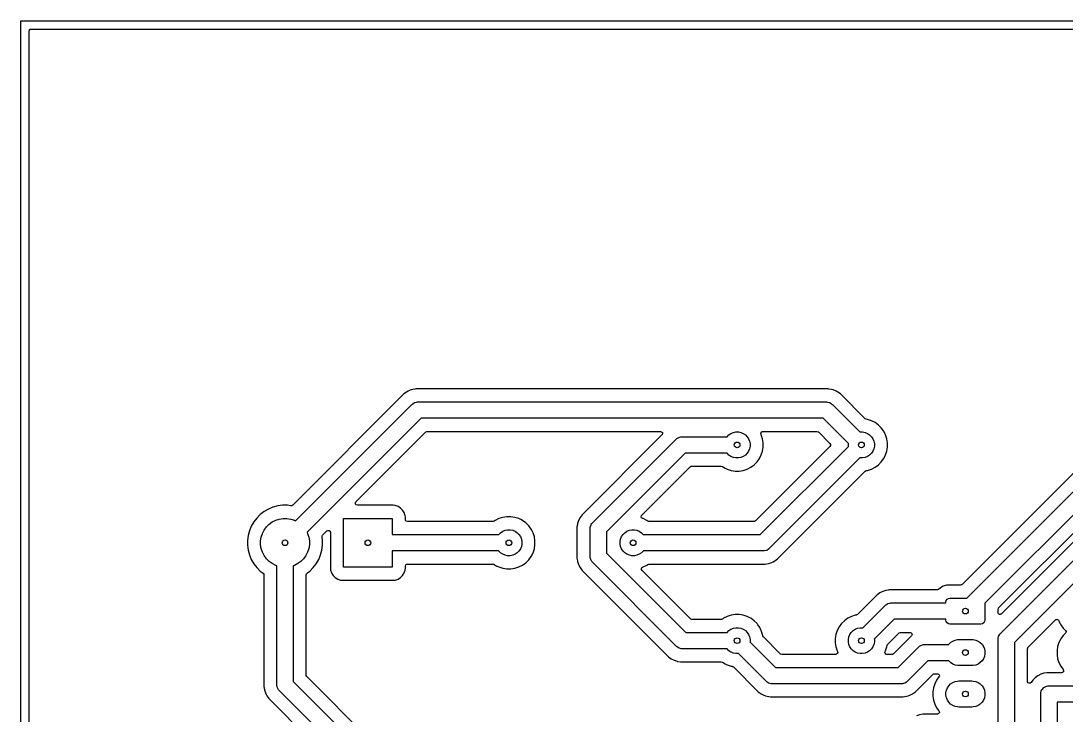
# Model space of a CAD drawing. Extents: x 20 to 124, y -124 to -20.
# Drawn here: x 20 to 84.1, y -62.6 to -20 of the extents above; entities that cross this region are included whole.
import ezdxf

# ---------------------------------------------------------------- set-up
doc = ezdxf.new("R2010")
doc.units = 0
doc.layers.add('BLACK', color=7, linetype='CONTINUOUS')
doc.layers.add('WHITE', color=7, linetype='CONTINUOUS')

msp = doc.modelspace()

# ---------------------------------------------------------------- linework, layer by layer
at = {"layer": 'BLACK', "linetype": 'CONTINUOUS'}
for p, q in [((20.520185, -20.557461), (20.572989, -20.511706)), ((20.572989, -20.511706), (20.6245, -20.5005)), ((20.6245, -20.5005), (123.3755, -20.5005)), ((20.5005, -20.6245), (20.520185, -20.557461)), ((20.5005, -51.849223), (20.5005, -20.6245)), ((43.486778, -42.874036), (36.668427, -49.692386)), ((43.652388, -42.753713), (43.486778, -42.874036)), ((43.743585, -42.707246), (43.652388, -42.753713)), ((43.834774, -42.660782), (43.743584, -42.707245)), ((43.743584, -42.707245), (43.743585, -42.707246)), ((43.879352, -42.646297), (43.834774, -42.660782)), ((43.932123, -42.629151), (43.879352, -42.646297)), ((44.029463, -42.597523), (43.932123, -42.62915)), ((43.932123, -42.62915), (43.932123, -42.629151)), ((44.164253, -42.576174), (44.029463, -42.597523)), ((44.231648, -42.5655), (44.164253, -42.576174)), ((44.436352, -42.5655), (44.231648, -42.5655)), ((69.518352, -42.5655), (44.436352, -42.5655)), ((69.545995, -42.569878), (69.518352, -42.5655)), ((69.720535, -42.597522), (69.545995, -42.569878)), ((69.794003, -42.621394), (69.720535, -42.597522)), ((69.817876, -42.629151), (69.794003, -42.621394)), ((69.868515, -42.645604), (69.817876, -42.629151)), ((69.915223, -42.660781), (69.868515, -42.645604)), ((70.006412, -42.707245), (69.915223, -42.660781)), ((70.006414, -42.707246), (70.006412, -42.707245)), ((70.097611, -42.753713), (70.006414, -42.707246)), ((70.263219, -42.874034), (70.097611, -42.753713)), ((70.26322, -42.874035), (70.263219, -42.874034)), ((70.263221, -42.874036), (70.26322, -42.874035)), ((71.781407, -44.392223), (70.263221, -42.874036)), ((36.843376, -50.649517), (43.980447, -43.512447)), ((43.980447, -43.512447), (44.02961, -43.469331)), ((44.02961, -43.469331), (44.029619, -43.469323)), ((44.029619, -43.469323), (44.142658, -43.40406)), ((44.142658, -43.40406), (44.268737, -43.370277)), ((44.268737, -43.370277), (44.268752, -43.370277)), ((44.268752, -43.370277), (44.334, -43.366)), ((44.334, -43.366), (69.416, -43.366)), ((69.416, -43.366), (69.481248, -43.370277)), ((69.481248, -43.370277), (69.481263, -43.370277)), ((69.481263, -43.370277), (69.607342, -43.40406)), ((69.607342, -43.40406), (69.720381, -43.469323)), ((69.720381, -43.469323), (69.720396, -43.469338)), ((69.720396, -43.469338), (69.769553, -43.512447)), ((69.769553, -43.512447), (71.462721, -45.205615)), ((44.541106, -44.366), (37.550482, -51.356623)), ((69.208894, -44.366), (44.541106, -44.366)), ((70.755615, -45.912721), (69.208894, -44.366)), ((71.786554, -44.397085), (71.781407, -44.392223)), ((71.849689, -44.427015), (71.786554, -44.397085)), ((71.924783, -44.438909), (71.849689, -44.427015)), ((71.924785, -44.43891), (71.924783, -44.438909)), ((72.164379, -44.516759), (71.924785, -44.43891)), ((72.388845, -44.63113), (72.164379, -44.516759)), ((72.388847, -44.631131), (72.388845, -44.63113)), ((72.388848, -44.631132), (72.388847, -44.631131)), ((72.592649, -44.779201), (72.388848, -44.631132)), ((72.592654, -44.779205), (72.592649, -44.779201)), ((72.770794, -44.957345), (72.592654, -44.779205)), ((40.551366, -49.487819), (44.836366, -45.202819)), ((44.836366, -45.202819), (44.897689, -45.169334)), ((44.897689, -45.169334), (44.924047, -45.1665)), ((44.924047, -45.1665), (59.233454, -45.1665)), ((59.321135, -45.378181), (54.416236, -50.283078)), ((59.233454, -45.1665), (59.300493, -45.186185)), ((59.300493, -45.186185), (59.346248, -45.238989)), ((59.327167, -45.371703), (59.321135, -45.378181)), ((59.356192, -45.308147), (59.327167, -45.371703)), ((59.346248, -45.238989), (59.356192, -45.308147)), ((60.347158, -45.53806), (60.473237, -45.504277)), ((60.473237, -45.504277), (60.473252, -45.504277)), ((60.473252, -45.504277), (60.5385, -45.5)), ((60.5385, -45.5), (63.306571, -45.5)), ((63.306571, -45.5), (63.311592, -45.492485)), ((63.311592, -45.492485), (63.422485, -45.381592)), ((63.422485, -45.381592), (63.552883, -45.294463)), ((63.552883, -45.294463), (63.697772, -45.234448)), ((63.697772, -45.234448), (63.851586, -45.203852)), ((63.851586, -45.203852), (64.008414, -45.203852)), ((64.008414, -45.203852), (64.162228, -45.234448)), ((64.162228, -45.234448), (64.307117, -45.294463)), ((64.307117, -45.294463), (64.437515, -45.381592)), ((64.437515, -45.381592), (64.548408, -45.492485)), ((64.548408, -45.492485), (64.635537, -45.622883)), ((65.380562, -45.278126), (65.406838, -45.213386)), ((65.393459, -45.346795), (65.380562, -45.278126)), ((65.413237, -45.385611), (65.393459, -45.346795)), ((65.406838, -45.213386), (65.463944, -45.173128)), ((65.413238, -45.385616), (65.413237, -45.385611)), ((65.413241, -45.385621), (65.413238, -45.385616)), ((65.49109, -45.625215), (65.413241, -45.385621)), ((65.463944, -45.173128), (65.503943, -45.1665)), ((65.503943, -45.1665), (68.825953, -45.1665)), ((68.825953, -45.1665), (68.892992, -45.186185)), ((68.892992, -45.186185), (68.913634, -45.202819)), ((68.913634, -45.202819), (69.623133, -45.912318)), ((71.462721, -45.205615), (71.471586, -45.203852)), ((71.471586, -45.203852), (71.628414, -45.203852)), ((71.628414, -45.203852), (71.782228, -45.234448)), ((71.782228, -45.234448), (71.927117, -45.294463)), ((71.927117, -45.294463), (72.057515, -45.381592)), ((72.057515, -45.381592), (72.168408, -45.492485)), ((72.168408, -45.492485), (72.255537, -45.622883)), ((72.770798, -44.95735), (72.770794, -44.957345)), ((72.899952, -45.135117), (72.770798, -44.95735)), ((72.91887, -45.161155), (72.899952, -45.135117)), ((72.991747, -45.304184), (72.91887, -45.161155)), ((73.033239, -45.385616), (72.991747, -45.304184)), ((73.033239, -45.385618), (73.033239, -45.385616)), ((73.033241, -45.385621), (73.033239, -45.385618)), ((73.11109, -45.625215), (73.033241, -45.385621)), ((55.054647, -50.776747), (60.184947, -45.646446)), ((60.184947, -45.646446), (60.234103, -45.603338)), ((60.234103, -45.603338), (60.234119, -45.603323)), ((60.234119, -45.603323), (60.347158, -45.53806)), ((64.635537, -45.622883), (64.695552, -45.767772)), ((64.695552, -45.767772), (64.726148, -45.921586)), ((64.726148, -46.078414), (64.695552, -46.232228)), ((64.726148, -45.921586), (64.726148, -46.078414)), ((69.623133, -46.08768), (65.047634, -50.663181)), ((65.342894, -51.5), (70.755615, -46.087277)), ((65.5305, -45.874038), (65.49109, -45.625215)), ((65.49109, -46.374785), (65.5305, -46.125962)), ((65.5305, -46.125962), (65.5305, -45.874038)), ((69.623133, -45.912318), (69.656618, -45.973641)), ((69.651634, -46.043333), (69.623133, -46.08768)), ((69.656618, -45.973641), (69.651634, -46.043333)), ((70.753852, -45.921586), (70.755615, -45.912721)), ((70.753852, -46.078414), (70.753852, -45.921586)), ((70.755615, -46.087277), (70.753852, -46.078414)), ((72.255537, -45.622883), (72.315552, -45.767772)), ((72.315552, -45.767772), (72.346148, -45.921586)), ((72.346148, -46.078414), (72.315552, -46.232228)), ((72.346148, -45.921586), (72.346148, -46.078414)), ((73.1505, -45.874038), (73.11109, -45.625215)), ((73.11109, -46.374785), (73.1505, -46.125962)), ((73.1505, -46.125962), (73.1505, -45.874038)), ((60.745607, -46.5), (55.9082, -51.337406)), ((63.306571, -46.5), (60.745607, -46.5)), ((63.311592, -46.507515), (63.306571, -46.5)), ((63.422485, -46.618408), (63.311592, -46.507515)), ((63.552883, -46.705537), (63.422485, -46.618408)), ((63.697772, -46.765552), (63.552883, -46.705537)), ((63.851586, -46.796148), (63.697772, -46.765552)), ((64.008414, -46.796148), (63.851586, -46.796148)), ((64.162228, -46.765552), (64.008414, -46.796148)), ((64.307117, -46.705537), (64.162228, -46.765552)), ((64.437515, -46.618408), (64.307117, -46.705537)), ((64.548408, -46.507515), (64.437515, -46.618408)), ((64.635537, -46.377117), (64.548408, -46.507515)), ((64.695552, -46.232228), (64.635537, -46.377117)), ((65.29887, -46.838845), (65.413241, -46.614379)), ((65.413241, -46.614379), (65.49109, -46.374785)), ((71.462722, -46.794384), (65.903553, -52.353553)), ((71.471586, -46.796148), (71.462722, -46.794384)), ((71.628414, -46.796148), (71.471586, -46.796148)), ((71.782228, -46.765552), (71.628414, -46.796148)), ((71.927117, -46.705537), (71.782228, -46.765552)), ((72.057515, -46.618408), (71.927117, -46.705537)), ((72.168408, -46.507515), (72.057515, -46.618408)), ((72.255537, -46.377117), (72.168408, -46.507515)), ((72.315552, -46.232228), (72.255537, -46.377117)), ((72.91887, -46.838845), (73.033241, -46.614379)), ((73.033241, -46.614379), (73.11109, -46.374785)), ((58.078425, -50.299258), (61.040865, -47.336819)), ((61.040865, -47.336819), (61.102188, -47.303334)), ((61.102188, -47.303334), (61.128546, -47.3005)), ((61.128546, -47.3005), (62.956762, -47.3005)), ((62.956762, -47.3005), (63.023801, -47.320185)), ((63.023801, -47.320185), (63.029637, -47.324175)), ((63.029637, -47.324175), (63.091155, -47.36887)), ((63.091155, -47.36887), (63.197206, -47.422905)), ((63.197206, -47.422905), (63.315616, -47.483239)), ((64.544379, -47.483241), (64.768845, -47.36887)), ((64.768845, -47.36887), (64.972656, -47.220793)), ((64.972656, -47.220793), (65.150793, -47.042656)), ((65.150793, -47.042656), (65.29887, -46.838845)), ((72.164379, -47.483241), (72.388845, -47.36887)), ((72.388845, -47.36887), (72.592656, -47.220793)), ((72.592656, -47.220793), (72.770793, -47.042656)), ((72.770793, -47.042656), (72.91887, -46.838845)), ((85.214378, -47.066436), (77.727634, -54.553181)), ((63.315616, -47.483239), (63.315618, -47.483239)), ((63.315618, -47.483239), (63.315621, -47.483241)), ((63.315621, -47.483241), (63.555215, -47.56109)), ((63.555215, -47.56109), (63.804038, -47.6005)), ((63.804038, -47.6005), (63.804039, -47.6005)), ((63.804039, -47.6005), (64.055961, -47.6005)), ((64.055961, -47.6005), (64.055962, -47.6005)), ((64.055962, -47.6005), (64.304785, -47.56109)), ((64.304785, -47.56109), (64.544379, -47.483241)), ((66.397219, -52.991966), (71.78141, -47.607773)), ((71.78141, -47.607773), (71.842731, -47.57429)), ((71.842731, -47.57429), (71.849645, -47.57299)), ((71.849645, -47.57299), (71.924785, -47.56109)), ((71.924785, -47.56109), (72.164379, -47.483241)), ((78.022894, -55.39), (85.708047, -47.704847)), ((86.268706, -48.5584), (79.13, -55.697106)), ((35.180328, -49.932318), (34.919168, -50.083099)), ((35.180338, -49.932314), (35.180328, -49.932318)), ((35.458939, -49.816913), (35.180338, -49.932314)), ((35.750233, -49.738861), (35.458939, -49.816913)), ((36.049206, -49.699501), (35.750233, -49.738861)), ((36.049211, -49.6995), (36.049206, -49.699501)), ((36.049217, -49.6995), (36.049211, -49.6995)), ((36.350783, -49.6995), (36.049217, -49.6995)), ((36.350788, -49.6995), (36.350783, -49.6995)), ((36.350793, -49.699501), (36.350788, -49.6995)), ((36.564561, -49.727644), (36.350793, -49.699501)), ((36.607104, -49.725871), (36.564561, -49.727644)), ((36.668427, -49.692386), (36.607104, -49.725871)), ((40.516309, -49.557853), (40.545334, -49.494297)), ((40.526253, -49.627011), (40.516309, -49.557853)), ((40.572008, -49.679815), (40.526253, -49.627011)), ((40.545334, -49.494297), (40.551366, -49.487819)), ((40.639047, -49.6995), (40.572008, -49.679815)), ((42.824954, -49.6995), (40.639047, -49.6995)), ((42.82496, -49.6995), (42.824954, -49.6995)), ((42.959249, -49.71463), (42.82496, -49.6995)), ((42.959254, -49.714631), (42.959249, -49.71463)), ((43.129523, -49.774211), (42.959254, -49.714631)), ((43.197482, -49.816913), (43.129523, -49.774211)), ((43.282262, -49.870184), (43.197482, -49.816913)), ((43.409816, -49.997738), (43.282262, -49.870184)), ((43.505789, -50.150478), (43.409816, -49.997738)), ((79.966819, -55.992366), (86.563966, -49.395219)), ((80.078147, -57.554647), (88.126246, -49.506547)), ((86.930134, -49.570581), (80.142181, -56.358534)), ((34.466679, -50.479921), (34.283099, -50.719168)), ((34.466685, -50.479914), (34.466679, -50.479921)), ((34.679914, -50.266685), (34.466685, -50.479914)), ((34.679921, -50.266679), (34.679914, -50.266685)), ((34.919168, -50.083099), (34.679921, -50.266679)), ((35.416252, -50.72104), (35.625975, -50.614181)), ((35.625975, -50.614181), (35.849832, -50.541445)), ((35.849832, -50.541445), (36.082311, -50.504624)), ((36.082311, -50.504624), (36.317689, -50.504624)), ((36.317689, -50.504624), (36.550168, -50.541445)), ((36.550168, -50.541445), (36.774025, -50.614181)), ((36.774025, -50.614181), (36.843376, -50.649517)), ((39.78, -53.5), (39.78, -50.5)), ((39.78, -50.5), (42.78, -50.5)), ((42.78, -50.5), (42.78, -51.5)), ((43.552188, -50.283078), (43.505789, -50.150478)), ((43.565368, -50.320745), (43.552188, -50.283078)), ((43.565369, -50.32075), (43.565368, -50.320745)), ((43.580499, -50.455039), (43.565369, -50.32075)), ((43.5805, -50.455043), (43.580499, -50.455039)), ((43.5805, -50.5755), (43.5805, -50.455043)), ((43.591706, -50.627011), (43.5805, -50.5755)), ((43.637461, -50.679815), (43.591706, -50.627011)), ((49.084837, -50.63572), (49.029646, -50.675818)), ((49.091154, -50.63113), (49.084837, -50.63572)), ((49.315616, -50.51676), (49.091154, -50.63113)), ((49.555214, -50.43891), (49.315616, -50.51676)), ((49.794107, -50.401073), (49.555214, -50.43891)), ((49.804038, -50.3995), (49.794107, -50.401073)), ((50.055962, -50.3995), (49.804038, -50.3995)), ((50.304785, -50.43891), (50.055962, -50.3995)), ((50.544383, -50.51676), (50.304785, -50.43891)), ((50.659665, -50.5755), (50.544383, -50.51676)), ((50.768845, -50.63113), (50.659665, -50.5755)), ((50.768847, -50.631131), (50.768845, -50.63113)), ((50.768848, -50.631132), (50.768847, -50.631131)), ((50.972649, -50.779201), (50.768848, -50.631132)), ((54.201472, -50.63572), (54.139722, -50.825768)), ((54.202532, -50.631958), (54.201472, -50.63572)), ((54.292674, -50.455046), (54.202532, -50.631958)), ((54.29591, -50.448694), (54.292673, -50.455045)), ((54.292673, -50.455045), (54.292674, -50.455046)), ((54.295916, -50.448684), (54.29591, -50.448694)), ((54.416236, -50.283078), (54.295916, -50.448684)), ((58.042914, -50.401073), (58.054829, -50.332227)), ((58.070112, -50.465432), (58.042914, -50.401073)), ((58.054829, -50.332227), (58.078425, -50.299258)), ((58.127785, -50.504868), (58.070112, -50.465432)), ((58.151803, -50.512672), (58.127785, -50.504868)), ((58.164383, -50.51676), (58.151803, -50.512672)), ((58.380761, -50.627011), (58.164383, -50.51676)), ((58.388845, -50.63113), (58.380761, -50.627011)), ((58.450362, -50.675824), (58.388845, -50.63113)), ((88.686907, -50.3601), (80.9317, -58.115306)), ((34.016913, -51.258939), (33.938861, -51.550233)), ((34.132314, -50.980338), (34.016913, -51.258939)), ((34.132318, -50.980328), (34.132314, -50.980338)), ((34.283099, -50.719168), (34.132318, -50.980328)), ((34.814181, -51.425975), (34.92104, -51.216252)), ((34.92104, -51.216252), (35.059391, -51.025828)), ((35.059391, -51.025828), (35.225828, -50.859391)), ((35.225828, -50.859391), (35.416252, -50.72104)), ((38.507609, -51.531574), (38.76782, -51.271364)), ((38.76782, -51.271364), (38.829142, -51.23788)), ((38.829142, -51.23788), (38.898834, -51.242864)), ((38.898834, -51.242864), (38.954767, -51.284736)), ((38.954767, -51.284736), (38.979184, -51.3502)), ((43.7045, -50.6995), (43.637461, -50.679815)), ((48.956762, -50.6995), (43.7045, -50.6995)), ((48.963842, -50.699298), (48.956762, -50.6995)), ((49.029646, -50.675818), (48.963842, -50.699298)), ((49.552883, -51.294463), (49.697772, -51.234448)), ((49.697772, -51.234448), (49.851586, -51.203852)), ((49.851586, -51.203852), (50.008414, -51.203852)), ((50.008414, -51.203852), (50.162228, -51.234448)), ((50.162228, -51.234448), (50.307117, -51.294463)), ((50.972654, -50.779205), (50.972649, -50.779201)), ((51.150794, -50.957345), (50.972654, -50.779205)), ((51.150798, -50.95735), (51.150794, -50.957345)), ((51.202086, -51.027943), (51.150798, -50.95735)), ((51.29887, -51.161155), (51.202086, -51.027943)), ((51.37076, -51.302247), (51.29887, -51.161155)), ((54.129911, -50.887714), (54.1077, -51.027943)), ((54.1077, -51.027943), (54.1077, -52.943657)), ((54.139722, -50.825768), (54.129911, -50.887713)), ((54.129911, -50.887713), (54.129911, -50.887714)), ((54.9082, -51.1303), (54.912477, -51.065052)), ((54.9082, -52.8413), (54.9082, -51.1303)), ((54.912477, -51.065037), (54.94626, -50.938958)), ((54.912477, -51.065052), (54.912477, -51.065037)), ((54.94626, -50.938958), (54.975846, -50.887714)), ((54.975846, -50.887714), (55.011523, -50.825919)), ((55.011523, -50.825919), (55.011538, -50.825903)), ((55.011538, -50.825903), (55.054647, -50.776747)), ((57.172883, -51.294463), (57.317772, -51.234448)), ((57.317772, -51.234448), (57.471586, -51.203852)), ((57.471586, -51.203852), (57.628414, -51.203852)), ((57.628414, -51.203852), (57.782228, -51.234448)), ((57.782228, -51.234448), (57.927117, -51.294463)), ((58.456199, -50.679815), (58.450362, -50.675824)), ((58.523238, -50.6995), (58.456199, -50.679815)), ((64.959953, -50.6995), (58.523238, -50.6995)), ((64.986311, -50.696666), (64.959953, -50.6995)), ((65.047634, -50.663181), (64.986311, -50.696666)), ((20.5005, -123.3755), (20.5005, -51.849223)), ((33.899501, -51.849206), (33.8995, -51.849223)), ((33.8995, -51.849223), (33.8995, -52.150776)), ((33.938861, -51.550233), (33.899501, -51.849206)), ((34.704624, -51.882311), (34.741445, -51.649832)), ((34.704624, -52.117689), (34.704624, -51.882311)), ((34.741445, -51.649832), (34.814181, -51.425975)), ((37.550482, -51.356623), (37.585819, -51.425975)), ((37.585819, -51.425975), (37.658555, -51.649832)), ((37.658555, -51.649832), (37.695376, -51.882311)), ((37.695376, -51.882311), (37.695376, -52.117689)), ((38.472354, -51.635434), (38.483119, -51.566403)), ((38.5005, -51.849217), (38.472354, -51.635434)), ((38.483119, -51.566403), (38.507609, -51.531574)), ((38.5005, -52.150783), (38.5005, -51.849217)), ((38.979184, -51.3502), (38.9795, -51.359046)), ((38.9795, -51.359046), (38.9795, -53.54496)), ((42.78, -51.5), (49.306571, -51.5)), ((49.306571, -51.5), (49.311592, -51.492485)), ((49.311592, -51.492485), (49.422485, -51.381592)), ((49.422485, -51.381592), (49.552883, -51.294463)), ((50.307117, -51.294463), (50.437515, -51.381592)), ((50.437515, -51.381592), (50.548408, -51.492485)), ((50.548408, -51.492485), (50.635537, -51.622883)), ((50.635537, -51.622883), (50.695552, -51.767772)), ((50.695552, -51.767772), (50.726148, -51.921586)), ((50.726148, -51.921586), (50.726148, -52.078414)), ((51.413239, -51.385616), (51.37076, -51.302247)), ((51.413239, -51.385618), (51.413239, -51.385616)), ((51.413241, -51.385621), (51.413239, -51.385618)), ((51.49109, -51.625215), (51.413241, -51.385621)), ((51.5305, -51.874038), (51.49109, -51.625215)), ((51.5305, -52.125962), (51.5305, -51.874038)), ((55.9082, -51.337406), (55.9082, -52.634193)), ((56.753852, -51.921586), (56.784448, -51.767772)), ((56.753852, -52.078414), (56.753852, -51.921586)), ((56.784448, -51.767772), (56.844463, -51.622883)), ((56.844463, -51.622883), (56.931592, -51.492485)), ((56.931592, -51.492485), (57.042485, -51.381592)), ((57.042485, -51.381592), (57.172883, -51.294463)), ((57.927117, -51.294463), (58.057515, -51.381592)), ((58.057515, -51.381592), (58.168408, -51.492485)), ((58.168408, -51.492485), (58.173429, -51.5)), ((58.173429, -51.5), (65.342894, -51.5)), ((33.8995, -52.150776), (33.899501, -52.150793)), ((33.899501, -52.150793), (33.938861, -52.449766)), ((33.938861, -52.449766), (34.016913, -52.74106)), ((34.741445, -52.350168), (34.704624, -52.117689)), ((34.814181, -52.574025), (34.741445, -52.350168)), ((37.658555, -52.350168), (37.585819, -52.574025)), ((37.695376, -52.117689), (37.658555, -52.350168)), ((38.383087, -52.741058), (38.461138, -52.449768)), ((38.461138, -52.449768), (38.5005, -52.150783)), ((49.306571, -52.5), (42.78, -52.5)), ((42.78, -52.5), (42.78, -53.5)), ((49.311592, -52.507515), (49.306571, -52.5)), ((49.422485, -52.618408), (49.311592, -52.507515)), ((50.548408, -52.507515), (50.437515, -52.618408)), ((50.635537, -52.377117), (50.548408, -52.507515)), ((50.695552, -52.232228), (50.635537, -52.377117)), ((50.726148, -52.078414), (50.695552, -52.232228)), ((51.413241, -52.614379), (51.49109, -52.374785)), ((51.49109, -52.374785), (51.5305, -52.125962)), ((56.784448, -52.232228), (56.753852, -52.078414)), ((56.844463, -52.377117), (56.784448, -52.232228)), ((56.931592, -52.507515), (56.844463, -52.377117)), ((57.042485, -52.618408), (56.931592, -52.507515)), ((58.168408, -52.507515), (58.057515, -52.618408)), ((58.173429, -52.5), (58.168408, -52.507515)), ((65.55, -52.5), (58.173429, -52.5)), ((65.615248, -52.495723), (65.55, -52.5)), ((65.615263, -52.495723), (65.615248, -52.495723)), ((65.741342, -52.46194), (65.615263, -52.495723)), ((65.854381, -52.396677), (65.741342, -52.46194)), ((65.854396, -52.396661), (65.854381, -52.396677)), ((65.903553, -52.353553), (65.854396, -52.396661)), ((34.016913, -52.74106), (34.132314, -53.019661)), ((34.132314, -53.019661), (34.132318, -53.019671)), ((34.132318, -53.019671), (34.283099, -53.280831)), ((34.92104, -52.783748), (34.814181, -52.574025)), ((35.059391, -52.974172), (34.92104, -52.783748)), ((35.225828, -53.140609), (35.059391, -52.974172)), ((35.416252, -53.27896), (35.225828, -53.140609)), ((37.174172, -53.140609), (36.983748, -53.27896)), ((37.340609, -52.974172), (37.174172, -53.140609)), ((37.47896, -52.783748), (37.340609, -52.974172)), ((37.585819, -52.574025), (37.47896, -52.783748)), ((38.1169, -53.280832), (38.267683, -53.019668)), ((38.267683, -53.019668), (38.383087, -52.741058)), ((49.552883, -52.705537), (49.422485, -52.618408)), ((49.697772, -52.765552), (49.552883, -52.705537)), ((49.851586, -52.796148), (49.697772, -52.765552)), ((50.008414, -52.796148), (49.851586, -52.796148)), ((50.162228, -52.765552), (50.008414, -52.796148)), ((50.307117, -52.705537), (50.162228, -52.765552)), ((50.437515, -52.618408), (50.307117, -52.705537)), ((50.972656, -53.220793), (51.150793, -53.042656)), ((51.150793, -53.042656), (51.29887, -52.838845)), ((51.29887, -52.838845), (51.413241, -52.614379)), ((54.1077, -52.943657), (54.134409, -53.112287)), ((54.134409, -53.112287), (54.139721, -53.145826)), ((54.139721, -53.145826), (54.139722, -53.145831)), ((54.139722, -53.145831), (54.139723, -53.145834)), ((54.139723, -53.145834), (54.159018, -53.205219)), ((54.159018, -53.205219), (54.202979, -53.340517)), ((54.912477, -52.906547), (54.9082, -52.8413)), ((54.912477, -52.906563), (54.912477, -52.906547)), ((54.94626, -53.032642), (54.912477, -52.906563)), ((55.011523, -53.145681), (54.94626, -53.032642)), ((55.011538, -53.145696), (55.011523, -53.145681)), ((55.054647, -53.194853), (55.011538, -53.145696)), ((60.213347, -58.353554), (55.054647, -53.194853)), ((55.9082, -52.634193), (60.774007, -57.5)), ((57.172883, -52.705537), (57.042485, -52.618408)), ((57.317772, -52.765552), (57.172883, -52.705537)), ((57.471586, -52.796148), (57.317772, -52.765552)), ((57.628414, -52.796148), (57.471586, -52.796148)), ((57.782228, -52.765552), (57.628414, -52.796148)), ((57.927117, -52.705537), (57.782228, -52.765552)), ((58.057515, -52.618408), (57.927117, -52.705537)), ((66.00129, -53.220793), (66.049219, -53.20522)), ((66.049219, -53.20522), (66.140414, -53.158753)), ((66.140414, -53.158753), (66.231611, -53.112287)), ((66.231611, -53.112287), (66.397219, -52.991966)), ((34.283099, -53.280831), (34.466679, -53.520078)), ((34.466679, -53.520078), (34.466685, -53.520085)), ((34.466685, -53.520085), (34.679914, -53.733314)), ((34.679914, -53.733314), (34.679921, -53.73332)), ((34.679921, -53.73332), (34.850986, -53.864582)), ((35.625975, -53.385819), (35.416252, -53.27896)), ((35.7, -53.409871), (35.625975, -53.385819)), ((35.7, -60.7068), (35.7, -53.409871)), ((36.774025, -53.385819), (36.7, -53.409871)), ((36.7, -53.409871), (36.7, -60.499693)), ((36.983748, -53.27896), (36.774025, -53.385819)), ((37.568641, -53.849522), (37.72008, -53.733319)), ((37.72008, -53.733319), (37.933319, -53.52008)), ((37.933319, -53.52008), (38.1169, -53.280832)), ((38.9795, -53.54496), (38.99463, -53.679249)), ((38.99463, -53.679249), (38.994631, -53.679254)), ((38.994631, -53.679254), (39.054211, -53.849523)), ((42.78, -53.5), (39.78, -53.5)), ((43.505789, -53.849522), (43.565368, -53.679255)), ((43.565368, -53.679255), (43.5805, -53.544954)), ((43.5805, -53.4245), (43.600185, -53.357461)), ((43.5805, -53.544954), (43.5805, -53.4245)), ((43.600185, -53.357461), (43.652989, -53.311706)), ((43.652989, -53.311706), (43.7045, -53.3005)), ((43.7045, -53.3005), (48.956762, -53.3005)), ((48.956762, -53.3005), (49.023801, -53.320185)), ((49.023801, -53.320185), (49.029637, -53.324175)), ((49.029637, -53.324175), (49.091155, -53.36887)), ((49.091155, -53.36887), (49.197206, -53.422905)), ((49.197206, -53.422905), (49.315616, -53.483239)), ((49.315616, -53.483239), (49.315618, -53.483239)), ((49.315618, -53.483239), (49.315621, -53.483241)), ((49.315621, -53.483241), (49.555215, -53.56109)), ((49.555215, -53.56109), (49.804038, -53.6005)), ((49.804038, -53.6005), (49.804039, -53.6005)), ((49.804039, -53.6005), (50.055961, -53.6005)), ((50.055961, -53.6005), (50.055962, -53.6005)), ((50.055962, -53.6005), (50.304785, -53.56109)), ((50.304785, -53.56109), (50.544379, -53.483241)), ((50.544379, -53.483241), (50.768845, -53.36887)), ((50.768845, -53.36887), (50.972656, -53.220793)), ((54.202979, -53.340517), (54.202982, -53.340524)), ((54.202982, -53.340524), (54.217424, -53.368867)), ((54.217424, -53.368867), (54.217426, -53.36887)), ((54.217426, -53.36887), (54.295913, -53.522911)), ((54.295913, -53.522911), (54.416234, -53.688519)), ((54.416234, -53.688519), (54.416236, -53.688521)), ((54.416236, -53.688521), (59.719681, -58.991966)), ((58.066377, -53.632454), (58.071361, -53.562762)), ((58.099862, -53.693777), (58.066377, -53.632454)), ((58.071361, -53.562762), (58.113233, -53.506829)), ((61.069266, -56.663181), (58.099862, -53.693777)), ((58.113233, -53.506829), (58.149226, -53.488165)), ((58.149226, -53.488165), (58.164373, -53.483243)), ((58.164373, -53.483243), (58.164379, -53.483241)), ((58.164379, -53.483241), (58.164383, -53.483239)), ((58.164383, -53.483239), (58.388845, -53.36887)), ((58.388845, -53.36887), (58.450353, -53.324181)), ((58.450353, -53.324181), (58.516158, -53.300702)), ((58.516158, -53.300702), (58.523238, -53.3005)), ((58.523238, -53.3005), (65.652351, -53.3005)), ((65.652351, -53.3005), (65.652352, -53.3005)), ((65.652352, -53.3005), (65.854535, -53.268477)), ((65.854535, -53.268477), (66.00129, -53.220793)), ((34.850986, -53.864582), (34.892189, -53.92101)), ((34.892189, -53.92101), (34.8995, -53.962958)), ((34.8995, -53.962958), (34.8995, -60.809151)), ((37.5005, -53.962958), (37.520185, -53.895919)), ((37.5005, -60.116753), (37.5005, -53.962958)), ((37.520185, -53.895919), (37.549014, -53.864582)), ((37.549014, -53.864582), (37.568641, -53.849522)), ((39.054211, -53.849523), (39.150184, -54.002262)), ((39.150184, -54.002262), (39.277738, -54.129816)), ((39.277738, -54.129816), (39.430478, -54.225789)), ((39.430478, -54.225789), (39.600745, -54.285368)), ((39.600745, -54.285368), (39.60075, -54.285369)), ((39.60075, -54.285369), (39.691246, -54.295565)), ((39.691246, -54.295565), (39.73504, -54.300499)), ((39.73504, -54.300499), (39.735043, -54.3005)), ((39.735043, -54.3005), (39.735046, -54.3005)), ((39.735046, -54.3005), (42.824957, -54.3005)), ((42.824957, -54.3005), (42.824958, -54.300499)), ((42.824958, -54.300499), (42.892104, -54.292934)), ((42.892104, -54.292934), (42.959249, -54.285369)), ((42.959249, -54.285369), (42.959252, -54.285368)), ((42.959252, -54.285368), (42.959255, -54.285368)), ((42.959255, -54.285368), (43.129522, -54.225789)), ((43.129522, -54.225789), (43.282262, -54.129816)), ((43.282262, -54.129816), (43.409816, -54.002262)), ((43.409816, -54.002262), (43.505789, -53.849522)), ((72.678388, -55.077713), (72.512786, -55.198028)), ((72.725811, -55.053549), (72.678388, -55.077713)), ((72.725812, -55.05355), (72.725811, -55.053549)), ((72.860781, -54.984778), (72.725812, -55.05355)), ((72.860784, -54.984777), (72.860781, -54.984778)), ((73.055461, -54.921523), (72.860784, -54.984777)), ((73.055464, -54.921523), (73.055461, -54.921523)), ((73.190254, -54.900173), (73.055464, -54.921523)), ((73.257649, -54.889499), (73.190254, -54.900173)), ((73.462352, -54.889499), (73.257649, -54.889499)), ((73.467463, -54.889499), (73.462352, -54.889499)), ((73.467487, -54.8895), (73.467463, -54.889499)), ((76.194206, -54.8895), (73.467487, -54.8895)), ((76.208561, -54.888666), (76.194206, -54.8895)), ((76.272871, -54.861353), (76.208561, -54.888666)), ((76.393546, -54.762317), (76.272871, -54.861353)), ((76.576043, -54.664769), (76.393546, -54.762317)), ((76.774067, -54.604699), (76.576043, -54.664769)), ((76.890298, -54.593251), (76.774067, -54.604699)), ((76.928392, -54.5895), (76.890298, -54.593251)), ((77.639953, -54.5895), (76.928392, -54.5895)), ((77.666311, -54.586666), (77.639953, -54.5895)), ((77.727634, -54.553181), (77.666311, -54.586666)), ((72.368031, -55.342784), (71.31859, -56.392223)), ((72.512782, -55.198032), (72.368031, -55.342784)), ((72.512786, -55.198028), (72.512782, -55.198032)), ((73.055619, -55.793323), (73.168658, -55.72806)), ((73.168658, -55.72806), (73.195301, -55.72092)), ((73.195301, -55.72092), (73.294737, -55.694277)), ((73.294737, -55.694277), (73.294752, -55.694277)), ((73.294752, -55.694277), (73.36, -55.69)), ((73.36, -55.69), (76.73, -55.69)), ((76.73, -55.64), (76.74903, -55.544329)), ((76.73, -55.69), (76.73, -55.64)), ((76.74903, -55.544329), (76.803223, -55.463223)), ((76.803223, -55.463223), (76.884329, -55.40903)), ((76.884329, -55.40903), (76.98, -55.39)), ((76.98, -55.39), (78.022894, -55.39)), ((79.13, -55.697106), (79.13, -56.74)), ((63.804038, -56.3995), (63.679626, -56.419205)), ((64.055962, -56.3995), (63.804038, -56.3995)), ((64.304779, -56.438909), (64.055962, -56.3995)), ((71.31859, -56.392223), (71.257267, -56.425708)), ((71.637278, -57.205615), (73.006447, -55.836446)), ((73.006447, -55.836446), (73.055611, -55.79333)), ((73.055611, -55.79333), (73.055619, -55.793323)), ((79.9305, -56.080047), (79.950185, -56.013008)), ((79.9305, -56.270853), (79.9305, -56.080047)), ((79.930816, -56.279699), (79.9305, -56.270853)), ((79.932371, -56.283869), (79.930816, -56.279699)), ((79.935523, -56.305788), (79.932371, -56.283869)), ((79.947495, -56.324417), (79.935523, -56.305788)), ((79.955233, -56.345163), (79.947495, -56.324417)), ((79.950185, -56.013008), (79.966819, -55.992366)), ((79.966014, -56.353234), (79.955233, -56.345163)), ((79.973297, -56.364566), (79.966014, -56.353234)), ((79.993439, -56.373764), (79.973297, -56.364566)), ((80.011166, -56.387035), (79.993439, -56.373764)), ((80.024601, -56.387995), (80.011166, -56.387035)), ((80.036853, -56.393591), (80.024601, -56.387995)), ((80.058771, -56.390439), (80.036853, -56.393591)), ((80.080858, -56.392019), (80.058771, -56.390439)), ((80.092679, -56.385563), (80.080858, -56.392019)), ((80.106011, -56.383647), (80.092679, -56.385563)), ((80.122744, -56.369146), (80.106011, -56.383647)), ((80.142181, -56.358534), (80.122744, -56.369146)), ((61.089908, -56.679815), (61.069266, -56.663181)), ((61.156947, -56.6995), (61.089908, -56.679815)), ((62.956762, -56.6995), (61.156947, -56.6995)), ((62.963842, -56.699298), (62.956762, -56.6995)), ((63.029646, -56.675818), (62.963842, -56.699298)), ((63.052801, -56.658995), (63.029646, -56.675818)), ((63.091154, -56.63113), (63.052801, -56.658995)), ((63.315616, -56.51676), (63.091154, -56.63113)), ((63.555214, -56.43891), (63.315616, -56.51676)), ((63.679626, -56.419205), (63.555214, -56.43891)), ((64.304785, -56.43891), (64.304779, -56.438909)), ((64.544383, -56.51676), (64.304785, -56.43891)), ((64.676245, -56.583948), (64.544383, -56.51676)), ((64.768845, -56.63113), (64.676245, -56.583948)), ((64.768847, -56.631131), (64.768845, -56.63113)), ((64.768848, -56.631132), (64.768847, -56.631131)), ((64.972649, -56.779201), (64.768848, -56.631132)), ((64.972654, -56.779205), (64.972649, -56.779201)), ((65.150794, -56.957345), (64.972654, -56.779205)), ((65.150798, -56.95735), (65.150794, -56.957345)), ((65.202744, -57.028848), (65.150798, -56.95735)), ((65.29887, -57.161155), (65.202744, -57.028848)), ((70.329201, -56.95735), (70.181132, -57.161151)), ((70.329205, -56.957345), (70.329201, -56.95735)), ((70.507345, -56.779205), (70.329205, -56.957345)), ((70.50735, -56.779201), (70.507345, -56.779205)), ((70.711151, -56.631132), (70.50735, -56.779201)), ((70.935618, -56.51676), (70.711151, -56.631132)), ((71.175217, -56.438909), (70.935618, -56.51676)), ((71.250309, -56.427015), (71.175217, -56.438909)), ((71.257267, -56.425708), (71.250309, -56.427015)), ((73.567107, -56.69), (72.344384, -57.912721)), ((76.73, -56.69), (73.567107, -56.69)), ((76.73, -56.74), (76.73, -56.69)), ((76.74903, -56.835671), (76.73, -56.74)), ((76.803223, -56.916777), (76.74903, -56.835671)), ((76.884329, -56.97097), (76.803223, -56.916777)), ((76.98, -56.99), (76.884329, -56.97097)), ((78.88, -56.99), (76.98, -56.99)), ((78.975671, -56.97097), (78.88, -56.99)), ((79.056777, -56.916777), (78.975671, -56.97097)), ((79.11097, -56.835671), (79.056777, -56.916777)), ((79.13, -56.74), (79.11097, -56.835671)), ((81.768514, -58.41057), (83.452054, -56.727029)), ((83.452054, -56.727029), (83.454467, -56.725712)), ((83.454467, -56.725712), (83.455889, -56.723355)), ((83.455889, -56.723355), (83.484962, -56.70906)), ((83.484962, -56.70906), (83.513377, -56.693545)), ((83.513377, -56.693545), (83.51612, -56.693741)), ((83.51612, -56.693741), (83.51859, -56.692527)), ((83.51859, -56.692527), (83.550761, -56.696218)), ((83.550761, -56.696218), (83.583069, -56.698529)), ((83.583069, -56.698529), (83.585272, -56.700178)), ((83.585272, -56.700178), (83.588004, -56.700492)), ((83.588004, -56.700492), (83.613067, -56.720986)), ((83.613067, -56.720986), (83.639002, -56.740401)), ((83.639002, -56.740401), (83.640614, -56.743511)), ((83.640614, -56.743511), (83.642093, -56.74472)), ((83.642093, -56.74472), (83.657665, -56.776391)), ((83.657665, -56.776391), (83.666759, -56.804379)), ((83.666759, -56.804379), (83.744698, -56.957344)), ((83.744698, -56.957344), (83.781132, -57.028848)), ((83.781132, -57.028848), (83.929201, -57.232649)), ((60.774007, -57.5), (63.306571, -57.5)), ((63.306571, -57.5), (63.311592, -57.492485)), ((63.311592, -57.492485), (63.422485, -57.381592)), ((63.422485, -57.381592), (63.552883, -57.294463)), ((63.552883, -57.294463), (63.697772, -57.234448)), ((63.697772, -57.234448), (63.851586, -57.203852)), ((63.851586, -57.203852), (64.008414, -57.203852)), ((64.008414, -57.203852), (64.162228, -57.234448)), ((64.162228, -57.234448), (64.307117, -57.294463)), ((64.307117, -57.294463), (64.437515, -57.381592)), ((64.437515, -57.381592), (64.548408, -57.492485)), ((64.548408, -57.492485), (64.635537, -57.622883)), ((64.635537, -57.622883), (64.695552, -57.767772)), ((65.371747, -57.304184), (65.29887, -57.161155)), ((65.413239, -57.385616), (65.371747, -57.304184)), ((65.413239, -57.385618), (65.413239, -57.385616)), ((65.413241, -57.385621), (65.413239, -57.385618)), ((65.451488, -57.503334), (65.413241, -57.385621)), ((65.49109, -57.625214), (65.451488, -57.503334)), ((65.502983, -57.700306), (65.49109, -57.625214)), ((69.98891, -57.625214), (69.9495, -57.874038)), ((70.06676, -57.385616), (69.98891, -57.625214)), ((70.181132, -57.161151), (70.06676, -57.385616)), ((70.784448, -57.767772), (70.844463, -57.622883)), ((70.844463, -57.622883), (70.931592, -57.492485)), ((70.931592, -57.492485), (71.042485, -57.381592)), ((71.042485, -57.381592), (71.172883, -57.294463)), ((71.172883, -57.294463), (71.317772, -57.234448)), ((71.317772, -57.234448), (71.471586, -57.203852)), ((71.471586, -57.203852), (71.628414, -57.203852)), ((71.628414, -57.203852), (71.637278, -57.205615)), ((73.157757, -58.231426), (73.862365, -57.526819)), ((73.862365, -57.526819), (73.923688, -57.493334)), ((73.923688, -57.493334), (73.950046, -57.4905)), ((73.950046, -57.4905), (74.54015, -57.4905)), ((74.54015, -57.4905), (74.607189, -57.510185)), ((74.607189, -57.510185), (74.652944, -57.562989)), ((74.662888, -57.632147), (74.633863, -57.695703)), ((74.652944, -57.562989), (74.662888, -57.632147)), ((79.975297, -57.707267), (80.035023, -57.603819)), ((80.035023, -57.603819), (80.035038, -57.603803)), ((80.035038, -57.603803), (80.078147, -57.554647)), ((83.929201, -57.68735), (83.781132, -57.891151)), ((83.929201, -57.232649), (83.929205, -57.232654)), ((83.929205, -57.687345), (83.929201, -57.68735)), ((83.929205, -57.232654), (84.06887, -57.372319)), ((84.06887, -57.547681), (83.929205, -57.687345)), ((84.06887, -57.372319), (84.102355, -57.433642)), ((84.097371, -57.503334), (84.06887, -57.547681)), ((84.102355, -57.433642), (84.097371, -57.503334)), ((64.695552, -57.767772), (64.726148, -57.921586)), ((64.726148, -58.078414), (64.724384, -58.087278)), ((64.724384, -58.087278), (66.282106, -59.645)), ((64.726148, -57.921586), (64.726148, -58.078414)), ((65.50429, -57.707267), (65.502983, -57.700306)), ((65.537775, -57.76859), (65.50429, -57.707267)), ((66.577366, -58.808181), (65.537775, -57.76859)), ((69.9495, -57.874038), (69.9495, -58.125961)), ((69.9495, -58.125961), (69.98891, -58.374785)), ((70.753852, -57.921586), (70.784448, -57.767772)), ((70.753852, -58.078414), (70.753852, -57.921586)), ((70.784448, -58.232228), (70.753852, -58.078414)), ((70.844463, -58.377117), (70.784448, -58.232228)), ((72.315552, -58.232228), (72.255537, -58.377117)), ((72.346148, -58.078414), (72.315552, -58.232228)), ((72.344384, -57.912721), (72.346148, -57.921586)), ((72.346148, -57.921586), (72.346148, -58.078414)), ((73.11109, -58.374785), (73.122984, -58.299687)), ((73.122984, -58.299687), (73.152911, -58.236557)), ((73.152911, -58.236557), (73.157757, -58.231426)), ((74.581078, -57.738036), (73.510934, -58.808181)), ((74.581084, -57.738031), (74.581078, -57.738036)), ((74.613035, -57.714818), (74.581084, -57.738031)), ((74.633863, -57.695703), (74.613035, -57.714818)), ((75.074746, -58.376447), (75.12391, -58.333331)), ((75.12391, -58.333331), (75.123919, -58.333323)), ((75.123919, -58.333323), (75.236958, -58.26806)), ((75.236958, -58.26806), (75.363037, -58.234277)), ((75.363037, -58.234277), (75.363052, -58.234277)), ((75.363052, -58.234277), (75.4283, -58.23)), ((75.4283, -58.23), (76.906571, -58.23)), ((76.906571, -58.23), (76.911592, -58.222485)), ((76.911592, -58.222485), (77.022485, -58.111592)), ((77.022485, -58.111592), (77.152883, -58.024463)), ((77.152883, -58.024463), (77.297772, -57.964448)), ((77.297772, -57.964448), (77.451586, -57.933852)), ((77.451586, -57.933852), (77.53, -57.93)), ((77.53, -57.93), (78.33, -57.93)), ((78.33, -57.93), (78.408414, -57.933852)), ((78.408414, -57.933852), (78.562228, -57.964448)), ((78.562228, -57.964448), (78.707117, -58.024463)), ((78.707117, -58.024463), (78.837515, -58.111592)), ((78.837515, -58.111592), (78.948408, -58.222485)), ((78.948408, -58.222485), (79.035537, -58.352883)), ((79.9317, -57.9082), (79.935977, -57.842952)), ((79.9317, -63.31), (79.9317, -57.9082)), ((79.935977, -57.842937), (79.96976, -57.716858)), ((79.935977, -57.842952), (79.935977, -57.842937)), ((79.96976, -57.716858), (79.975297, -57.707267)), ((80.9317, -58.115306), (80.9317, -63.81)), ((83.66676, -58.115616), (83.58891, -58.355214)), ((83.781132, -57.891151), (83.66676, -58.115616)), ((60.262511, -58.396669), (60.213347, -58.353554)), ((60.262519, -58.396677), (60.262511, -58.396669)), ((60.375558, -58.46194), (60.262519, -58.396677)), ((60.402201, -58.469079), (60.375558, -58.46194)), ((60.501637, -58.495723), (60.402201, -58.469079)), ((60.501652, -58.495723), (60.501637, -58.495723)), ((60.5669, -58.5), (60.501652, -58.495723)), ((63.306571, -58.5), (60.5669, -58.5)), ((63.311592, -58.507515), (63.306571, -58.5)), ((63.422485, -58.618408), (63.311592, -58.507515)), ((63.552883, -58.705537), (63.422485, -58.618408)), ((63.697772, -58.765552), (63.552883, -58.705537)), ((63.851586, -58.796148), (63.697772, -58.765552)), ((64.008414, -58.796148), (63.851586, -58.796148)), ((64.017278, -58.794384), (64.008414, -58.796148)), ((65.721447, -60.498553), (64.017278, -58.794384)), ((66.598008, -58.824815), (66.577366, -58.808181)), ((66.665047, -58.8445), (66.598008, -58.824815)), ((69.981662, -58.8445), (66.665047, -58.8445)), ((70.021661, -58.837872), (69.981662, -58.8445)), ((69.98891, -58.374785), (70.066761, -58.614385)), ((70.078767, -58.797614), (70.021661, -58.837872)), ((70.066761, -58.614385), (70.092146, -58.664204)), ((70.105043, -58.732873), (70.078767, -58.797614)), ((70.092146, -58.664204), (70.105043, -58.732873)), ((70.931592, -58.507515), (70.844463, -58.377117)), ((71.042485, -58.618408), (70.931592, -58.507515)), ((71.172883, -58.705537), (71.042485, -58.618408)), ((71.317772, -58.765552), (71.172883, -58.705537)), ((71.471586, -58.796148), (71.317772, -58.765552)), ((71.628414, -58.796148), (71.471586, -58.796148)), ((71.782228, -58.765552), (71.628414, -58.796148)), ((71.927117, -58.705537), (71.782228, -58.765552)), ((72.057515, -58.618408), (71.927117, -58.705537)), ((72.168408, -58.507515), (72.057515, -58.618408)), ((72.255537, -58.377117), (72.168408, -58.507515)), ((72.9956, -58.702853), (73.007854, -58.664204)), ((73.005544, -58.772011), (72.9956, -58.702853)), ((73.051299, -58.824815), (73.005544, -58.772011)), ((73.007854, -58.664204), (73.033238, -58.614385)), ((73.033238, -58.614384), (73.033241, -58.614379)), ((73.033238, -58.614385), (73.033238, -58.614384)), ((73.033241, -58.614379), (73.11109, -58.374785)), ((73.118338, -58.8445), (73.051299, -58.824815)), ((73.423253, -58.8445), (73.118338, -58.8445)), ((73.449611, -58.841666), (73.423253, -58.8445)), ((73.510934, -58.808181), (73.449611, -58.841666)), ((73.806194, -59.645), (75.074746, -58.376447)), ((79.035537, -58.352883), (79.095552, -58.497772)), ((79.095552, -58.962228), (79.035537, -59.107117)), ((79.095552, -58.497772), (79.126148, -58.651586)), ((79.126148, -58.808414), (79.095552, -58.962228)), ((79.126148, -58.651586), (79.126148, -58.808414)), ((81.7322, -58.498246), (81.751885, -58.431207)), ((81.7322, -60.48728), (81.7322, -58.498246)), ((81.751885, -58.431207), (81.768514, -58.41057)), ((83.58891, -58.355214), (83.5495, -58.604038)), ((83.5495, -58.604038), (83.5495, -58.855961)), ((83.5495, -58.855961), (83.58891, -59.104785)), ((59.719681, -58.991966), (59.88529, -59.112287)), ((59.88529, -59.112287), (60.067681, -59.205221)), ((60.067681, -59.205221), (60.067684, -59.205222)), ((60.067684, -59.205222), (60.249268, -59.264221)), ((60.249268, -59.264221), (60.262366, -59.268477)), ((60.262366, -59.268477), (60.464549, -59.300501)), ((60.464549, -59.300501), (60.46455, -59.300501)), ((60.46455, -59.300501), (60.674363, -59.300501)), ((60.674363, -59.300501), (60.674387, -59.3005)), ((60.674387, -59.3005), (62.956762, -59.3005)), ((62.956762, -59.3005), (63.023801, -59.320185)), ((63.023801, -59.320185), (63.029637, -59.324175)), ((63.029637, -59.324175), (63.091155, -59.36887)), ((63.091155, -59.36887), (63.197206, -59.422905)), ((63.197206, -59.422905), (63.315616, -59.483239)), ((63.315616, -59.483239), (63.315618, -59.483239)), ((63.315618, -59.483239), (63.315621, -59.483241)), ((63.315621, -59.483241), (63.444049, -59.52497)), ((63.444049, -59.52497), (63.555214, -59.56109)), ((63.555214, -59.56109), (63.594439, -59.567302)), ((63.594439, -59.567302), (63.630306, -59.572983)), ((63.630306, -59.572983), (63.693441, -59.602912)), ((63.693441, -59.602912), (63.69859, -59.607775)), ((63.69859, -59.607775), (65.227781, -61.136966)), ((75.635407, -59.23), (74.366853, -60.498553)), ((76.906571, -59.23), (75.635407, -59.23)), ((76.911592, -59.237515), (76.906571, -59.23)), ((77.022485, -59.348408), (76.911592, -59.237515)), ((77.152883, -59.435537), (77.022485, -59.348408)), ((77.297772, -59.495552), (77.152883, -59.435537)), ((77.451586, -59.526148), (77.297772, -59.495552)), ((77.53, -59.53), (77.451586, -59.526148)), ((78.33, -59.53), (77.53, -59.53)), ((78.408414, -59.526148), (78.33, -59.53)), ((78.562228, -59.495552), (78.408414, -59.526148)), ((78.707117, -59.435537), (78.562228, -59.495552)), ((78.837515, -59.348408), (78.707117, -59.435537)), ((78.948408, -59.237515), (78.837515, -59.348408)), ((79.035537, -59.107117), (78.948408, -59.237515)), ((83.58891, -59.104785), (83.66676, -59.344383)), ((83.66676, -59.344383), (83.781132, -59.568848)), ((83.781132, -59.568848), (83.929176, -59.772615)), ((37.503334, -60.143111), (37.5005, -60.116753)), ((37.536819, -60.204434), (37.503334, -60.143111)), ((41.758919, -64.426534), (37.536819, -60.204434)), ((66.282106, -59.645), (73.806194, -59.645)), ((74.860519, -61.136966), (75.930666, -60.066819)), ((75.930666, -60.066819), (75.957593, -60.052115)), ((75.957593, -60.052115), (75.983412, -60.035523)), ((75.983412, -60.035523), (75.989612, -60.034631)), ((75.989612, -60.034631), (75.991989, -60.033334)), ((75.991989, -60.033334), (76.018347, -60.0305)), ((76.018347, -60.0305), (76.208858, -60.0305)), ((76.309176, -60.227385), (76.161132, -60.431151)), ((76.208858, -60.0305), (76.275897, -60.050185)), ((76.275897, -60.050185), (76.321652, -60.102989)), ((76.331596, -60.172147), (76.309176, -60.227385)), ((76.321652, -60.102989), (76.331596, -60.172147)), ((82.366686, -60.157715), (82.201086, -60.278028)), ((82.549076, -60.064781), (82.366686, -60.157715)), ((82.743765, -60.001522), (82.549076, -60.064781)), ((82.921629, -59.973351), (82.743765, -60.001522)), ((82.945948, -59.9695), (82.921629, -59.973351)), ((83.150652, -59.9695), (82.945948, -59.9695)), ((83.828858, -59.9695), (83.150652, -59.9695)), ((83.886724, -59.95517), (83.828858, -59.9695)), ((83.93683, -59.906475), (83.886724, -59.95517)), ((83.929176, -59.772615), (83.952656, -59.838421)), ((83.952656, -59.838421), (83.93683, -59.906475)), ((34.8995, -60.809151), (34.931522, -61.011334)), ((35.704277, -60.772047), (35.7, -60.7068)), ((35.704277, -60.772063), (35.704277, -60.772047)), ((35.714215, -60.809151), (35.704277, -60.772063)), ((35.73806, -60.898142), (35.714215, -60.809151)), ((35.803323, -61.011181), (35.73806, -60.898142)), ((36.7, -60.499693), (41.8466, -65.646293)), ((65.77061, -60.541668), (65.721447, -60.498553)), ((65.770619, -60.541677), (65.77061, -60.541668)), ((65.830422, -60.576204), (65.770619, -60.541677)), ((65.883658, -60.60694), (65.830422, -60.576204)), ((66.009737, -60.640723), (65.883658, -60.60694)), ((66.009752, -60.640723), (66.009737, -60.640723)), ((66.075, -60.645), (66.009752, -60.640723)), ((74.0133, -60.645), (66.075, -60.645)), ((74.078548, -60.640723), (74.0133, -60.645)), ((74.078563, -60.640723), (74.078548, -60.640723)), ((74.204642, -60.60694), (74.078563, -60.640723)), ((74.211759, -60.602831), (74.204642, -60.60694)), ((74.317681, -60.541677), (74.211759, -60.602831)), ((74.317696, -60.541661), (74.317681, -60.541677)), ((74.366853, -60.498553), (74.317696, -60.541661)), ((75.96891, -60.895214), (75.9295, -61.144038)), ((76.04676, -60.655616), (75.96891, -60.895214)), ((76.161132, -60.431151), (76.04676, -60.655616)), ((76.764448, -61.037772), (76.824463, -60.892883)), ((76.824463, -60.892883), (76.911592, -60.762485)), ((76.911592, -60.762485), (77.022485, -60.651592)), ((77.022485, -60.651592), (77.152883, -60.564463)), ((77.152883, -60.564463), (77.297772, -60.504448)), ((77.297772, -60.504448), (77.451586, -60.473852)), ((77.451586, -60.473852), (77.53, -60.47)), ((77.53, -60.47), (78.33, -60.47)), ((78.33, -60.47), (78.408414, -60.473852)), ((78.408414, -60.473852), (78.562228, -60.504448)), ((78.562228, -60.504448), (78.707117, -60.564463)), ((78.707117, -60.564463), (78.837515, -60.651592)), ((78.837515, -60.651592), (78.948408, -60.762485)), ((78.948408, -60.762485), (79.035537, -60.892883)), ((79.035537, -60.892883), (79.095552, -61.037772)), ((81.735423, -60.515366), (81.7322, -60.48728)), ((81.76978, -60.576204), (81.735423, -60.515366)), ((81.831575, -60.60881), (81.76978, -60.576204)), ((81.901188, -60.602831), (81.831575, -60.60881)), ((81.956518, -60.560165), (81.901188, -60.602831)), ((82.056328, -60.422787), (81.956518, -60.560165)), ((82.056332, -60.422782), (82.056328, -60.422787)), ((82.201086, -60.278028), (82.056332, -60.422782)), ((82.651623, -60.965619), (82.743919, -60.873323)), ((82.743919, -60.873323), (82.856958, -60.80806)), ((82.856958, -60.80806), (82.983037, -60.774278)), ((82.983037, -60.774278), (83.0483, -60.77)), ((83.0483, -60.77), (84.526571, -60.77)), ((34.931522, -61.011334), (34.994781, -61.206023)), ((34.994781, -61.206023), (35.041246, -61.297214)), ((35.041246, -61.297214), (35.087713, -61.388411)), ((35.087713, -61.388411), (35.208034, -61.554019)), ((35.803338, -61.011196), (35.803323, -61.011181)), ((35.846447, -61.060353), (35.803338, -61.011196)), ((41.139493, -66.3534), (35.846447, -61.060353)), ((65.227781, -61.136966), (65.393389, -61.257287)), ((65.393389, -61.257287), (65.484585, -61.303753)), ((65.484585, -61.303753), (65.575781, -61.35022)), ((65.575781, -61.35022), (65.673123, -61.381848)), ((65.673123, -61.381848), (65.770465, -61.413477)), ((65.770465, -61.413477), (65.972648, -61.4455)), ((65.972648, -61.4455), (65.972649, -61.4455)), ((65.972649, -61.4455), (74.115651, -61.4455)), ((74.115651, -61.4455), (74.115652, -61.4455)), ((74.115652, -61.4455), (74.317835, -61.413477)), ((74.317835, -61.413477), (74.415176, -61.381848)), ((74.415176, -61.381848), (74.512519, -61.35022)), ((74.512519, -61.35022), (74.603714, -61.303753)), ((74.603714, -61.303753), (74.694911, -61.257287)), ((74.694911, -61.257287), (74.860519, -61.136966)), ((75.9295, -61.144038), (75.9295, -61.395961)), ((75.9295, -61.395961), (75.96891, -61.644785)), ((76.733852, -61.191586), (76.764448, -61.037772)), ((76.733852, -61.348414), (76.733852, -61.191586)), ((76.764448, -61.502228), (76.733852, -61.348414)), ((76.824463, -61.647117), (76.764448, -61.502228)), ((79.095552, -61.502228), (79.035537, -61.647117)), ((79.095552, -61.037772), (79.126148, -61.191586)), ((79.126148, -61.348414), (79.095552, -61.502228)), ((79.126148, -61.191586), (79.126148, -61.348414)), ((82.5483, -61.27), (82.552578, -61.204737)), ((82.5483, -63.542994), (82.5483, -61.27)), ((82.552578, -61.204737), (82.58636, -61.078658)), ((82.58636, -61.078658), (82.651623, -60.965619)), ((35.208034, -61.554019), (35.208036, -61.554021)), ((35.208036, -61.554021), (39.919733, -66.265718)), ((75.96891, -61.644785), (76.04676, -61.884383)), ((76.04676, -61.884383), (76.161132, -62.108848)), ((76.161132, -62.108848), (76.309176, -62.312615)), ((76.911592, -61.777515), (76.824463, -61.647117)), ((77.022485, -61.888408), (76.911592, -61.777515)), ((77.152883, -61.975537), (77.022485, -61.888408)), ((77.297772, -62.035552), (77.152883, -61.975537)), ((77.451586, -62.066148), (77.297772, -62.035552)), ((77.53, -62.07), (77.451586, -62.066148)), ((78.33, -62.07), (77.53, -62.07)), ((78.408414, -62.066148), (78.33, -62.07)), ((78.562228, -62.035552), (78.408414, -62.066148)), ((78.707117, -61.975537), (78.562228, -62.035552)), ((78.837515, -61.888408), (78.707117, -61.975537)), ((78.948408, -61.777515), (78.837515, -61.888408)), ((79.035537, -61.647117), (78.948408, -61.777515)), ((84.526571, -61.77), (83.5483, -61.77)), ((83.5483, -61.77), (83.5483, -63.7501)), ((75.123764, -62.541523), (74.929084, -62.604777)), ((75.142997, -62.538477), (75.123764, -62.541523)), ((75.325948, -62.5095), (75.142997, -62.538477)), ((76.208858, -62.5095), (75.325948, -62.5095)), ((76.266724, -62.49517), (76.208858, -62.5095)), ((76.31683, -62.446475), (76.266724, -62.49517)), ((76.309176, -62.312615), (76.332656, -62.378421)), ((76.332656, -62.378421), (76.31683, -62.446475))]:
    msp.add_line(p, q, dxfattribs=at)
at = {"layer": 'BLACK'}
for centre in [(63.93, -46), (71.55, -46), (36.2, -52), (41.28, -52), (49.93, -52), (57.55, -52), (77.93, -56.19), (63.93, -58), (71.55, -58), (77.93, -58.73), (77.93, -61.27)]:
    msp.add_circle(centre, 0.175, dxfattribs=at)
at = {"layer": 'WHITE', "linetype": 'CONTINUOUS'}
for p, q in [((20, -20), (124, -20)), ((20, -124), (20, -20))]:
    msp.add_line(p, q, dxfattribs=at)
at = {"layer": 'WHITE'}
for centre in [(63.93, -46), (71.55, -46), (36.2, -52), (41.28, -52), (49.93, -52), (57.55, -52), (77.93, -56.19), (63.93, -58), (71.55, -58), (77.93, -58.73), (77.93, -61.27)]:
    msp.add_circle(centre, 0.175, dxfattribs=at)

doc.saveas('drawing.dxf')
